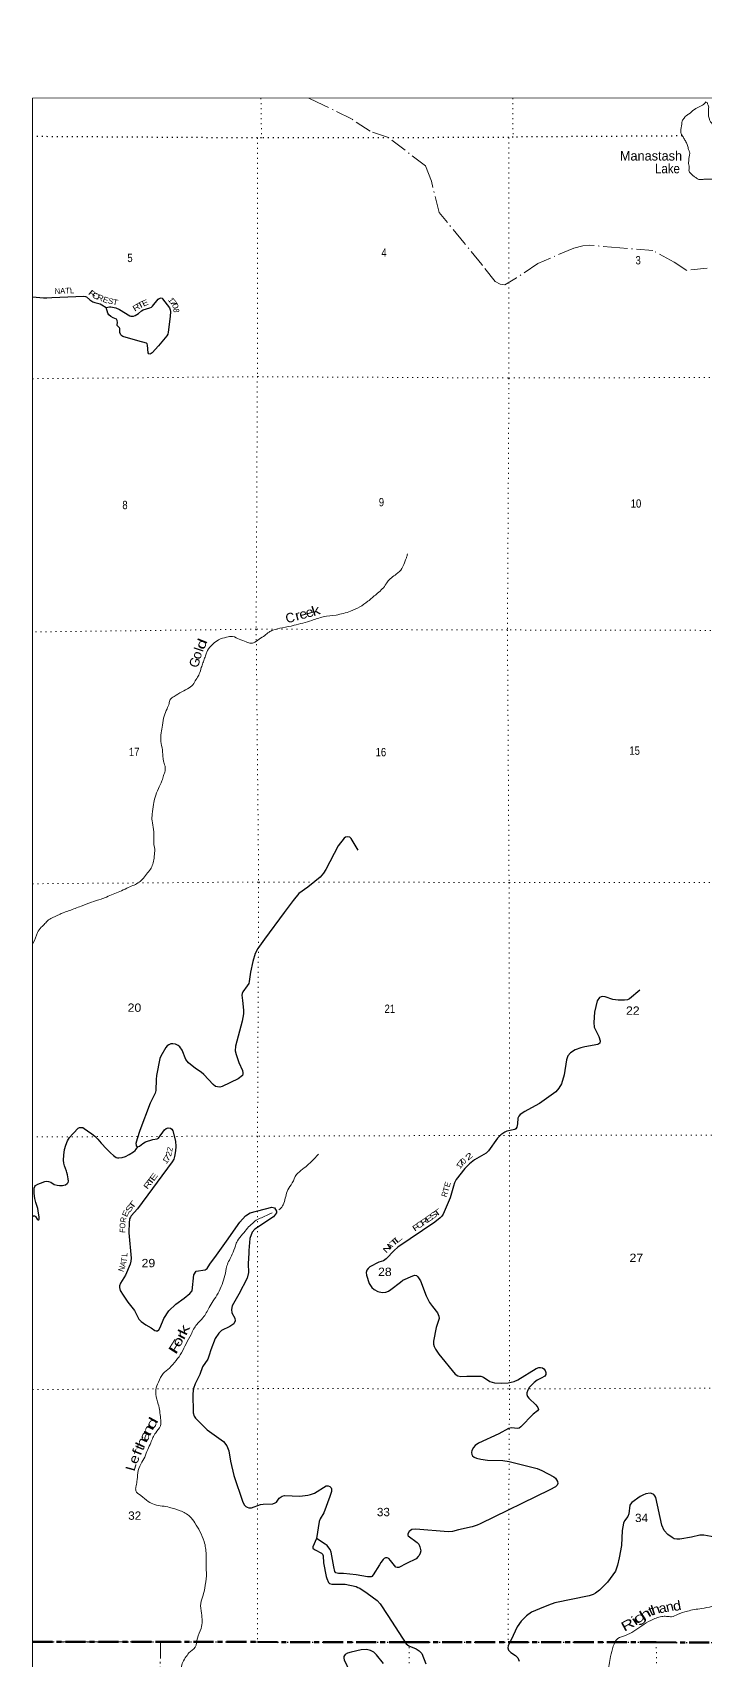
# Model space of a CAD drawing. Header units: feet. Extents: x -6 to 252658, y -374658 to -170635.
# Drawn here: x 0 to 14145, y -216133 to -181930 of the extents above; entities that cross this region are included whole.
import ezdxf
from ezdxf.enums import TextEntityAlignment as Align

# ---------------------------------------------------------------- set-up
doc = ezdxf.new("R2010")
doc.units = ezdxf.units.FT
doc.header["$LTSCALE"] = 70
for name, pattern in [('DOT_DASHED', [7.7, 5, -1.2, 0.3, -1.2]), ('DOTTED', [1.5, 0.3, -1.2]), ('LONG_DASH_SHORT_DASH', [9.9, 6, -1.2, 1.5, -1.2])]:
    doc.linetypes.add(name, pattern=pattern)
for name, color, linetype, lineweight in [('11', 7, 'LONG_DASH_SHORT_DASH', 60), ('29', 7, 'Continuous', 25), ('30', 7, 'Continuous', 13), ('39', 7, 'Continuous', 13), ('4', 7, 'Continuous', 13), ('44', 7, 'DOT_DASHED', 13), ('6', 7, 'DOTTED', 25), ('7', 7, 'DOTTED', 13)]:
    doc.layers.add(name, color=color, linetype=linetype, lineweight=lineweight)
doc.layers.add('41', color=7, linetype='Continuous')

msp = doc.modelspace()

# ---------------------------------------------------------------- linework, layer by layer
at = {"layer": '11'}
msp.add_lwpolyline([(0, -215740.51), (2693.19, -215742.68), (4725.69, -215744.79), (7918.15, -215747.91), (9995.6, -215749.64), (13108.63, -215752.05), (15291.29, -215754.05), (18377.61, -215757.49), (20632.26, -215759.81), (23709.04, -215764.53), (29008.22, -215770.4), (31236.23, -215772.74), (31375.76, -215773.74)], dxfattribs=at)
at = {"layer": '29'}
for points in [[(0, -187482.08), (232.82, -187503.1), (299.77, -187502.22), (401.98, -187497.35), (1076.54, -187467.15), (1112.67, -187473.08), (1134.94, -187484.69), (1203.47, -187541.81), (1265.37, -187585.98), (1308.35, -187604.54), (1421.11, -187630.79), (1459.48, -187647.23), (1544.22, -187705.88)], [(6842.93, -199111.11), (6695.26, -198862.91), (6668.74, -198837.26), (6624.97, -198831), (6581.21, -198837.26), (6550.27, -198858.51), (6425.86, -199017.37), (6162.28, -199512.98), (6118.52, -199588.05), (6043.06, -199673.24), (5783.87, -199882.13), (5599.55, -200019.76), (5476.56, -200163.43), (5292.01, -200418.84), (4874.71, -200977.91), (4734.29, -201170.98), (4677.3, -201280.48), (4628.32, -201444.73), (4580.6, -201668.26), (4552.25, -201868.6), (4544.43, -201907.7), (4512.93, -201958.22), (4420.95, -202081.33), (4403.75, -202120.43), (4398.68, -202151.36), (4411.08, -202266.23), (4437.81, -202469.8), (4436.58, -202547.44), (4405.31, -202697.6)], [(12768.89, -202047.57), (12546.63, -202230.42), (12509.69, -202250.42), (12442.75, -202261.92), (12307.39, -202261.92), (12197.56, -202243.58), (12039.82, -202186.32), (11975.9, -202180.56), (11951.68, -202186.32), (11920.2, -202205.22), (11869.44, -202277.01), (11813.71, -202514.62), (11797.43, -202728.12), (11808.53, -202828.92), (11905.71, -203022.59), (11931.21, -203117.13), (11921.77, -203161.23), (11884.03, -203193.79), (11610.31, -203241.46), (11521.99, -203262.03), (11408.66, -203306.13), (11304.59, -203367.62), (11254.42, -203425.83), (11222.43, -203514.49), (11176.98, -203828.69), (11115.91, -204018.02), (11065.54, -204109.37), (11000.76, -204186.89), (10655.09, -204431.82), (10562.52, -204482.79)], [(4405.31, -202697.6), (4266.19, -203224.73), (4258.93, -203327.67), (4278.7, -203399.91), (4334.1, -203571.65), (4414.69, -203739.34), (4423.29, -203787.46), (4420.94, -203814.42), (4410, -203844.14), (4324.97, -203914.15), (3985.12, -204076.49), (3936.37, -204086.58), (3884.78, -204081.89), (3842.58, -204070.94), (3795.73, -204033.7), (3599.83, -203821.65), (3542.46, -203770.62), (3426.32, -203698.31), (3276.99, -203579.06), (3220.45, -203504.71), (3143.37, -203312.76), (3095.4, -203241.93), (3061.01, -203210.65), (3007.86, -203185.62), (2949.69, -203175.26), (2904.7, -203179.37), (2864.05, -203198.14), (2832.79, -203216.91), (2800.9, -203255.48), (2695.24, -203439.03), (2678.7, -203486.88), (2607.7, -203845.71), (2595.34, -203929.93), (2592.07, -204155.41), (2580, -204211.97), (2481.87, -204407.16), (2475.07, -204424.97)], [(2475.07, -204424.97), (2255.95, -204998.95), (2199.72, -205170.56), (2171.59, -205273.79), (2174.71, -205305.07), (2180.32, -205323.14), (2212.23, -205339.49), (2249.74, -205330.1), (2319.11, -205269.09), (2374.79, -205239.38), (2530.32, -205189.03), (2621.77, -205173.68), (2649.04, -205157.1), (2775.42, -204984.14), (2809.35, -204954.7), (2853.12, -204945.32), (2900.01, -204951.57), (2930.43, -204972.44), (2950.03, -205001.63), (3001.6, -205224.48), (3010.99, -205334.79), (3008.19, -205427.99), (2982.86, -205547.52), (2967.22, -205603.83), (2936.34, -205659.51), (2206.08, -206642.92), (2074.66, -206794.16), (2057.5, -206818.24), (2041.55, -206856.08), (2035.46, -206878.09), (2027.77, -206922.42), (2024.22, -207146.17), (2069.98, -207677.92), (2066.85, -207740.48), (2050.19, -207807.1), (1956.18, -208038.57), (1848.01, -208206.6), (1829.25, -208259.79), (1828.02, -208296.14), (1844.89, -208363.02), (1906.98, -208455.52), (2002.03, -208604.85), (2143.46, -208780.5), (2234.56, -208960.05), (2284.13, -209012.15), (2384.17, -209077.85), (2496.72, -209146.67), (2568.62, -209202.98), (2596.76, -209206.11), (2627.88, -209206.85), (2656.16, -209184.21), (2681.17, -209140.41), (2758.06, -208949.28), (2867.65, -208784.47), (3008.93, -208645.68), (3189.82, -208523.23), (3308.35, -208425.38), (3358.54, -208368.51), (3387.81, -208028.08), (3435.93, -207951.64), (3627.16, -207927.94), (3673.51, -207896.19), (3729.52, -207807.31), (3867.94, -207618.27), (4076.56, -207326.64), (4359.38, -206926.41), (4479.36, -206793.71), (4576.31, -206729.5), (5029.05, -206611.77), (5083.76, -206623.62), (5125.92, -206692.61), (5127.83, -206730.71), (5063.83, -206815.35), (4674.53, -207070.91), (4619.7, -207132.58), (4567.72, -207269.45), (4548.26, -207519.24), (4545.69, -207566.15)], [(10562.52, -204482.79), (10345.47, -204602.3), (10251.81, -204665.33), (10220.33, -204699.98), (10202.88, -204738.95), (10193.13, -204855.79), (10177.84, -204931.5), (10158.95, -204959.85), (10137.08, -204978.55), (9973.22, -205013.4), (9929.82, -205030.41), (9844.16, -205085.85), (9771.11, -205160.98), (9586.03, -205422.89), (9532.34, -205472.67), (9291.11, -205617.13), (9184.67, -205701.66), (9086.22, -205799.96), (8907.66, -206029.26), (8869.88, -206095.41), (8845.59, -206166.05), (8777.8, -206413.71), (8655.83, -206709.65), (8633.79, -206753.75), (8600.74, -206796.26), (8566.11, -206834.06), (8459.03, -206920.64), (7678.4, -207448.3), (7600.86, -207518.89), (7432.19, -207691.74), (7374.63, -207733.37), (7279.37, -207767.92), (7088.17, -207865.67), (7051.97, -207895.6), (7026.79, -207933.4), (7014.2, -207983.8), (7018.34, -208039.26), (7075.58, -208212.17), (7129.8, -208297.44), (7179.46, -208341.31), (7261.3, -208382.26), (7349.45, -208401.16), (7428.07, -208394.91), (7481.66, -208372.81), (7532.02, -208338.16), (7733.56, -208182.11), (7787, -208146.02), (7991.62, -208048.37), (8037.22, -208037.8), (8070.31, -208042.07), (8098.65, -208070.42), (8154.32, -208154.96), (8273.99, -208471.59), (8342.61, -208610.63), (8405.49, -208697.58), (8515.74, -208831.12), (8540.95, -208897.39), (8544.07, -208950.82), (8487.24, -209139.04), (8429.18, -209424.88), (8427.79, -209489.47), (8441.77, -209538.28), (8470.1, -209594.98), (8543.13, -209697.29), (8887.2, -210119.44), (8939.04, -210153.64), (9003.67, -210169.84), (9132.37, -210160.17), (9424.34, -210160.91), (9477.43, -210177.71), (9613.93, -210274.22), (9713.53, -210300.56), (9855.65, -210309.08), (9999.98, -210300.56), (10121.34, -210271.47), (10201.45, -210234.41), (10587.74, -209996.62), (10639.01, -209976.11), (10679.93, -209976.11), (10717.7, -209985.56), (10746.85, -210009.11), (10774.37, -210039.11), (10786.96, -210083.21), (10786.96, -210124.16), (10769.41, -210158.26), (10688.04, -210200.33)], [(0, -206801.86), (23.54, -206790.34), (42.2, -206788.26), (54.64, -206795.52), (63.97, -206805.89), (97.23, -206863.73), (113.73, -206872.23), (129.47, -206873.47), (138.61, -206862.9), (140.69, -206839.06), (138.37, -206810.71), (127.59, -206737.06), (108.53, -206638.27), (96.07, -206594.17), (71.16, -206507.98), (46.27, -206423.8), (35.27, -206321.4), (33.39, -206254.89), (34.21, -206206.84), (45.84, -206176.1), (61.8, -206150.3), (108.04, -206128.41), (169.86, -206105.05), (257.32, -206070.36), (291.99, -206061.67), (336.11, -206068.28), (386.64, -206086.9), (455.35, -206130.46), (515.76, -206145.96), (568.32, -206153.29), (626.34, -206156.96), (659.55, -206149.15), (692.44, -206136.23), (725.9, -206113.9), (746.26, -206091.5), (752.85, -206064.14), (749.55, -206013.08), (732.72, -205930.83), (723.83, -205881.68), (713.89, -205850.62), (668.69, -205742.51), (657.48, -205682.64), (653.47, -205618.04), (656.57, -205519.52), (674.07, -205398.59), (698.79, -205308.08), (734.11, -205217.29), (777.62, -205144.52), (837.27, -205077.62), (879.04, -205033), (936.71, -204970.14), (960.19, -204946.59), (987.15, -204936.22), (1020.75, -204935.17), (1055.57, -204936.22), (1085.2, -204952.64), (1155.99, -205004.22), (1244.97, -205067.69), (1309.71, -205117.32), (1370.57, -205181.06), (1441.62, -205260.77), (1553.27, -205386.33), (1636.41, -205469.95), (1701.18, -205521.59), (1759.82, -205563.24), (1784.47, -205570.3), (1816.16, -205572.75), (1882.37, -205564.08), (1952.52, -205547.33), (2030.43, -205500.36), (2120.29, -205443.22), (2157.7, -205416.8), (2180.83, -205393.67), (2212.23, -205339.49)], [(4545.69, -207566.15), (4532.92, -207799.27), (4539.45, -207978.6), (4514, -208100.94), (4333.29, -208433.43), (4193.03, -208684.93), (4180.32, -208756.13), (4189.4, -208829.99), (4249.57, -208938.82), (4258.32, -208997.4), (4230.69, -209058.52), (4145.89, -209118), (3968.91, -209198.15), (3915.9, -209253.82), (3840.51, -209371.1), (3744.51, -209608.61), (3714.43, -209720.01), (3682.62, -209801.88), (3574.33, -209966.82), (3518.39, -210127.86), (3420.26, -210323.05), (3383.91, -210416.15), (3366.44, -210522.39), (3377.61, -210932.74), (3396.5, -211002.04), (3422.23, -211044.37), (3670.57, -211288.79), (4016.63, -211534.39), (4082.74, -211625.73), (4126.84, -211727.16), (4159.66, -211948.87), (4228.95, -212249.26), (4419.74, -212803.82), (4455.77, -212868.38), (4482.52, -212895.16), (4509.28, -212915.63), (4545.48, -212926.66), (4601.29, -212925.17), (4792.59, -212855.79), (4850.77, -212847.22), (5054.12, -212839.67), (5101.08, -212824.29), (5124.69, -212806.96), (5186.7, -212723.15)], [(10688.04, -210200.33), (10606.54, -210242.47), (10544.57, -210291.11), (10440.69, -210401.35), (10409.78, -210451.52), (10391.9, -210506.88), (10391.9, -210547.82), (10407.64, -210588.77), (10432.38, -210618.81), (10581.78, -210762.24), (10621.7, -210818.72), (10634.4, -210861.1), (10615.4, -210884.87), (10521.92, -210961.55), (10262.84, -211225.06), (10228.21, -211253.41), (10192.5, -211258.92), (10064.52, -211247.11), (10007.26, -211262.48), (9804.19, -211372.78), (9375.83, -211567.14), (9307.45, -211614.07), (9266.52, -211658.17), (9231.27, -211721.91), (9228.75, -211765.27), (9235.04, -211806.22), (9250.78, -211831.42), (9284.01, -211863.09), (9332.63, -211884.97), (9420.77, -211903.87), (9562.05, -211924.23), (9882.23, -211929.07), (10015.72, -211951.12), (10607.59, -212100.15), (10705.11, -212140.12), (10956.94, -212272.41), (10992.74, -212302.6), (11035.64, -212370.06), (11041.94, -212414.16), (11029.38, -212447.76), (10994.72, -212483.46), (10876.62, -212548.12), (9411.32, -213264.64), (9344.3, -213291.75), (9241.33, -213327.64), (8953.92, -213390.02)], [(5186.7, -212723.15), (5244.3, -212680.96), (5297.29, -212667.01), (5619.5, -212679.91), (5787.32, -212660.49), (5840.83, -212647.89), (5925.39, -212616.21), (6172.65, -212463.71), (6212.28, -212462.04), (6246.91, -212477.79), (6275.24, -212502.99), (6285.59, -212530.48), (6281.54, -212584.89), (6247.77, -212689.56), (6123.86, -213031.77), (6043.87, -213159.75), (6025.69, -213212.85), (5968.27, -213571.35)], [(14342.71, -213542.12), (14112.73, -213499.22), (14068.66, -213499.22), (14028.48, -213503.05), (13851.4, -213544.91), (13609.06, -213584.27), (13539.81, -213584.27), (13489.44, -213574.82), (13442.23, -213552.77), (13351.87, -213487.24), (13278.53, -213404.72), (13228.5, -213287.46), (13104.09, -212710.9), (13083.37, -212670.78), (13058.18, -212648.73), (13014.11, -212623.53), (12981.01, -212619.92), (12894.49, -212632.98), (12828.39, -212658.18), (12771.79, -212689.91), (12598.59, -212812.53), (12570.26, -212847.18), (12556.84, -212872.72), (12535.63, -213055.08), (12515.2, -213110.37), (12444.34, -213196.82), (12418.93, -213249.15), (12395.18, -213400.2), (12379.93, -213714.47), (12332.59, -213973.29), (12297.97, -214130.79), (12277.5, -214195.37), (12250.53, -214256.14), (12086.04, -214487.43), (11918.64, -214655.26), (11830.5, -214718.26), (11781.71, -214745.04), (11700.21, -214772.56), (10979.76, -214923.87), (10843.64, -214968.68), (10655.91, -215047.97), (10491.08, -215119.88), (10382.46, -215192.34), (10270.72, -215305.73), (10183.75, -215425.56), (10100.03, -215606.71)], [(8953.92, -213390.02), (8829.17, -213421.42), (8734.52, -213428.43), (8053.81, -213375.13), (7975.88, -213384.34), (7944.4, -213400.08), (7915.01, -213425.15), (7887.74, -213475.68), (7890.89, -213497.73), (7899.15, -213513.77), (8086.8, -213657.29), (8117.53, -213693.03), (8139.57, -213743.43), (8159.77, -213832.77), (8149.01, -213878.88), (8123.83, -213926.13), (8104.94, -213951.33), (8061.55, -213995.72), (7860.46, -214093.94), (7698.86, -214178.12), (7664.24, -214181.27), (7639.19, -214175.99), (7526.03, -214030.63), (7486.38, -213990.7), (7451.76, -213974.95), (7419.17, -213977.98), (7391.95, -213990.7), (7369.91, -214009.6), (7322.78, -214076.46), (7294.49, -214121.88)], [(5968.27, -213571.35), (5894.25, -213748.47), (5895.13, -213771.77), (5901.42, -213781.22), (5938.71, -213807.01), (6073.82, -213879.89), (6096.59, -213900.92), (6112.23, -213934.38), (6118.67, -214081.48), (6172.14, -214367.11), (6188.04, -214414.1), (6224.09, -214494.68), (6242.97, -214513.58), (6289.04, -214531.22), (6508.51, -214527.74), (6570.35, -214532.48), (6802.64, -214580.87), (6839.5, -214597.06), (6878.85, -214614.38), (7030.57, -214722.49), (7244, -214875.82), (7309.05, -214944.82), (7470.81, -215191.04), (7850.97, -215780.33), (7878.31, -215806.63), (7909.79, -215828.68), (8062.69, -215885.63), (8130.14, -215929.48), (8181.76, -215984.66), (8266.92, -216200.46)], [(7294.49, -214121.88), (7162.4, -214333.96), (7133.82, -214365.54), (7114.93, -214374.99), (7043.71, -214375.97), (6801.96, -214331.03), (6538.12, -214308.2), (6428.69, -214305.69), (6376.99, -214291.68), (6356.29, -214264.74), (6336.37, -214166.65), (6279.15, -213860.26), (6258.7, -213804.85), (6230.37, -213763.9), (6195.74, -213716.65), (6153.84, -213686.66), (5968.27, -213571.35)], [(10100.03, -215606.71), (9999.59, -215824.03), (9992.13, -215864.85), (10004.72, -215915.25), (10052.34, -215969.24), (10149.16, -216031.94), (10199.89, -216079.04), (10232.04, -216146.99)], [(7374.88, -216194.18), (7233.44, -216012.49), (7171.61, -215956.24), (7106.34, -215925.53), (7017.36, -215905.85), (6908.97, -215910.93), (6696.28, -215956.24), (6621.21, -215978.71), (6573.51, -216009.79), (6545.18, -216047.59), (6542.03, -216085.39), (6549.11, -216121.58), (6668.6, -216373.73)]]:
    msp.add_lwpolyline(points, dxfattribs=at)
msp.add_lwpolyline([(1544.22, -187705.88), (1620.66, -187692.15), (1644.68, -187692.61), (1680.88, -187697.33), (1753.04, -187713.58), (1826.22, -187744.87), (2042.14, -187878.19), (2068.42, -187886.96), (2106.51, -187890.65), (2124.87, -187888.9), (2157.97, -187875.27), (2227.17, -187832.52), (2288.4, -187775.92), (2323.61, -187754.19), (2465.56, -187713.58), (2498.63, -187696.2), (2518.12, -187680.47), (2643.16, -187533.36), (2660.23, -187518.78), (2679.7, -187509.04), (2706.95, -187505.14), (2721.64, -187513.41), (2732.26, -187522.68), (2880.22, -187715.53), (2893.46, -187755.62), (2897.74, -187791.5), (2895.86, -187898.68), (2853.94, -188226.89), (2842.5, -188267.26), (2822.79, -188302.86), (2649.86, -188510.57), (2515.2, -188661.3), (2495.26, -188675.4), (2462.64, -188684.67), (2441.23, -188678.83), (2428.78, -188661.12), (2414.23, -188495.87), (2406.18, -188468.44), (2391.97, -188453.5), (2216.66, -188406.72), (1896.25, -188317.26), (1874.72, -188302.86), (1857.2, -188281.43), (1835.61, -188232.48), (1831.89, -188209.35), (1833.84, -188148.96), (1827.29, -188135.75), (1780.85, -188087.28), (1775.43, -188069.09), (1784.69, -188020.8), (1781.27, -187977.54), (1773.49, -187961.95), (1766.39, -187954.26), (1693.82, -187923.86), (1643.05, -187895.72), (1603.03, -187859.15), (1580.76, -187823.64)], close=True, dxfattribs=at)
at = {"layer": '39'}
for points in [[(14152.24, -183387.28), (14126.93, -183420.17), (14028.81, -183484.85), (13912.6, -183545.58), (13788.52, -183646.54), (13736.45, -183678.89), (13684.51, -183743.4), (13664.55, -183771.61), (13644.85, -183864.14), (13633.1, -183936.54), (13625.26, -183980.78), (13633.58, -184051.09), (13653.82, -184089.2), (13692.24, -184153.37), (13732.69, -184223.56), (13769.16, -184303.82), (13789.59, -184388.15), (13811.91, -184442.33), (13808.18, -184512.69), (13794.44, -184587.1), (13792.6, -184629.32), (13790.81, -184681.58), (13799.08, -184737.82), (13801.34, -184798.11), (13799.49, -184838.31), (13831.8, -184882.4), (13884.25, -184940.49), (13940.63, -184976.46), (13978.89, -185002.44), (14009.06, -185016.39), (14093.39, -185014.07), (14173.68, -185007.73), (14258.02, -185009.43), (14332.31, -185007.14), (14394.66, -185033.03), (14457.04, -185064.95), (14505.26, -185070.8), (14555.47, -185072.62), (14619.56, -185034.19), (14649.55, -185001.92), (14683.56, -184971.65), (14703.54, -184947.46), (14719.25, -184862.99), (14737.16, -184824.73), (14785.11, -184766.27), (14823.1, -184725.93), (14847.01, -184681.62), (14858.76, -184609.23), (14850.42, -184536.9), (14838.18, -184490.73), (14803.72, -184412.47), (14739.29, -184370.51), (14670.86, -184330.57), (14600.35, -184276.57), (14535.67, -184174.32), (14430.65, -184028), (14351.92, -183927.8), (14287.33, -183845.64), (14244.93, -183789.53), (14222.6, -183731.33), (14212.37, -183687.15), (14210.02, -183602.75), (14209.76, -183542.46), (14213.61, -183500.24), (14203.37, -183452.04), (14191.21, -183425.96), (14185.1, -183405.88), (14154.92, -183391.93), (14152.24, -183387.28)], [(-0.02, -201069.68), (10.79, -201057.78), (103.25, -200839.62), (181.1, -200728.79), (261.09, -200650.11), (325.06, -200581.53), (381.14, -200547.15), (563.52, -200462.06), (645.67, -200421.55), (769.98, -200376.87), (1020.59, -200283.47), (1239.13, -200202.26), (1441.65, -200135.17), (1551.92, -200092.55), (1692.22, -200031.73), (1832.56, -199978.95), (1980.86, -199908.05), (2105.12, -199853.31), (2215.33, -199796.63), (2307.4, -199725.94), (2397.29, -199613.05), (2479.18, -199508.23), (2526.95, -199405.55), (2554.53, -199276.82), (2564.16, -199178.3), (2569.84, -199095.88), (2557.5, -199025.58), (2550.81, -198864.83), (2541.97, -198671.92), (2513.1, -198489.14), (2514.54, -198350.45), (2545.81, -198145.34), (2575.31, -197996.5), (2644.84, -197815.36), (2720.47, -197652.28), (2754.14, -197541.61), (2785.85, -197441), (2789.59, -197374.67), (2759, -197260.22), (2744.62, -197181.89), (2729.81, -197001.07), (2698.95, -196822.31), (2702.23, -196645.44), (2731.66, -196480.52), (2765.01, -196289.47), (2826.63, -196138.5), (2870.34, -196027.8), (2892.09, -195945.31), (2974.14, -195878.68), (3138.39, -195781.59), (3292.65, -195696.6), (3390.67, -195605.79), (3450.46, -195499.05), (3504.29, -195406.39), (3547.9, -195269.56), (3581.64, -195174.98), (3617.36, -195072.34), (3651.12, -194981.77), (3678.95, -194913.33), (3790.84, -194780.27), (3908.93, -194687.37), (4077.38, -194634.48), (4205.83, -194619.93), (4346.63, -194677.69), (4487.4, -194729.41), (4569.84, -194757.24), (4642.12, -194754.96), (4764.26, -194672.09), (4882.42, -194597.29), (4970.48, -194526.61), (5048.62, -194486.12), (5253.23, -194437.12), (5495.98, -194383.95), (5871.04, -194280.04), (6111.69, -194206.78), (6380.6, -194167.58), (6685.47, -194086.04), (6879.88, -193998.89), (7050.06, -193877.66), (7228.15, -193728.26), (7414.11, -193540.65), (7458, -193472.16), (7646.07, -193308.65), (7764.05, -193189.63), (7815.77, -193072.87), (7851.54, -192982.29), (7873.38, -192921.92), (7879.24, -192881.7)], [(6009.97, -205494.19), (5926.02, -205586.96), (5804.03, -205706), (5677.96, -205810.98), (5547.92, -205926.03), (5460.29, -206099.2), (5364.52, -206246.28), (5320.92, -206385.12), (5283.36, -206527.95), (5217.53, -206632.71), (5179.73, -206665.42)], [(15557.58, -205414.05), (15580.19, -205538.57), (15608.83, -205667.09), (15657.46, -205771.41), (15714.2, -205895.81), (15780.91, -206004.09), (15869.76, -206124.34), (15950.55, -206238.59), (15995.14, -206336.91), (16011.61, -206435.32), (16002.15, -206576.05), (16002.85, -206744.87), (16021.48, -206877.44), (16076.37, -207040.03), (16169.44, -207210.51), (16244.46, -207385.08), (16266.92, -207473.43), (16297.52, -207589.88), (16338.05, -207678.16), (16404.93, -207826.64), (16443.6, -207953.11), (16462.16, -208069.61), (16430.71, -208232.52), (16368.99, -208359.37), (16299.29, -208500.32), (16273.41, -208552.67), (16201.8, -208715.73), (16128.09, -208856.69), (16064.4, -208993.6), (16006.75, -209132.49), (15999.33, -209281.25), (15995.97, -209438.02), (16018.79, -209614.8), (16049.81, -209831.74), (16074.35, -209938.17), (16135.59, -210179.11), (16190.74, -210406.01), (16257.92, -210626.84), (16312.89, -210807.51), (16351.65, -210954.08), (16435.09, -211223.08), (16498.02, -211387.65), (16564.78, -211505.98), (16687.88, -211654.24), (16766.78, -211796.64), (16833.74, -211963.2), (16890.76, -212155.92), (16905.55, -212332.73), (16852.16, -212529.89), (16780.75, -212743.2), (16703.25, -212936.43), (16675.85, -213109.38), (16662.86, -213366.68), (16645.67, -213577.77), (16632.42, -213772.77), (16548.8, -213943.92), (16463.19, -214121.11), (16375.26, -214221.93), (16230.87, -214266.69), (15968.06, -214323.95), (15689.13, -214367.21), (15408.34, -214444.63), (15113.69, -214570.35), (14865.46, -214754.18), (14490.59, -214904.31), (14286.16, -214995.52), (14061.45, -215040.58), (13764.5, -215095.97), (13555.96, -215167.09), (13433.67, -215213.78), (13327.22, -215206.14), (13224.83, -215210.55), (12994.25, -215291.81), (12807.97, -215403.05), (12639.78, -215518.24), (12461.44, -215609.35), (12303.08, -215674.26), (12207.36, -215833.39), (12152.04, -216050.66), (12120.62, -216221.61), (12041.35, -216473.13), (11957.88, -216682.47), (11904.2, -216811.3), (11842.96, -217054.71), (11787.33, -217197.62), (11711.73, -217366.73), (11654.08, -217505.62), (11612.5, -217646.46), (11528.71, -217779.42), (11418.79, -217904.44), (11307.05, -218073.69)], [(5036.57, -206729.72), (5003.14, -206744.06), (4838.8, -206819.04), (4730.56, -206865.67), (4620.48, -206952.51), (4518.49, -207051.37), (4416.61, -207178.37), (4306.74, -207317.46), (4265, -207420.12), (4199.48, -207599.24), (4084.04, -207844.87), (4042.72, -208048.01), (3983.24, -208231.13), (3901.68, -208416.34), (3795.92, -208575.51), (3712.18, -208718.52), (3580.54, -208934.06), (3452.6, -209071.21), (3330.99, -209282.7), (3227.39, -209478.04), (3131.8, -209669.33), (3020.02, -209828.52), (2876.11, -209989.85), (2746.07, -210104.9), (2646.42, -210286.15), (2592.88, -210447.14), (2591.25, -210539.6), (2642.33, -210750.43), (2691.75, -211045.69), (2686.39, -211206.49), (2588.58, -211347.55), (2485.06, -211560.97), (2421.37, -211697.88), (2357.8, -211862.92), (2278.07, -212005.92), (2212.59, -212193.08), (2195.27, -212374.02), (2171.66, -212490.68), (2171.97, -212567.05), (2278.82, -212669.15), (2431.94, -212793.18), (2564.73, -212856.99), (2725.5, -212888.55), (2882.24, -212916.09), (3103.41, -212987.61), (3306.72, -213107.44), (3411.7, -213243.71), (3518.86, -213422.18), (3608.1, -213634.88), (3649.39, -213908.06), (3648.22, -214109.04), (3653.24, -214352.21), (3620.19, -214613.61), (3584.66, -214760.46), (3535.18, -214933.48), (3550.1, -215142.45), (3543.39, -215460.02), (3465.93, -215665.31), (3416.52, -215856.43), (3288.51, -215975.49), (3210.63, -216080.29), (3144.85, -216197.11), (3121.85, -216460.48), (3102.67, -216677.61), (3085.51, -216896.74), (3072.39, -217121.89), (3075.14, -217300.75), (3035.72, -217477.76), (3040.58, -217682.74), (3069.21, -217807.24), (3186.57, -218021.85), (3291.63, -218178.22), (3390.72, -218346.67), (3522.16, -218569.26), (3590.89, -218679.54), (3681.48, -218735.47), (3785.96, -218749.15), (3924.7, -218794.85), (3977.37, -218907.2), (4017.8, -218971.36), (4145.26, -219204.02)]]:
    msp.add_spline(points, degree=3, dxfattribs=at)
at = {"layer": '4'}
msp.add_lwpolyline([(0, -183308.59), (31331.08, -183287.03), (62662.1, -183222.4), (93993, -183114.66), (125323.73, -182963.82), (156654.22, -182769.89), (187984.4, -182532.85), (219314.24, -182252.73), (250643.68, -181929.51), (252658.04, -364975.08), (221076.83, -365300.9), (189495.2, -365583.27), (157911.89, -365844.7), (126330.92, -366017.71), (94748.41, -366169.75), (63165.7, -366278.36), (31582.88, -366343.53), (0, -366365.25)], close=True, dxfattribs=at)
at = {"layer": '44'}
for points in [[(14182, -186879.2), (13750.07, -186926.88), (13486.28, -186750.79), (13041.43, -186510.96), (12341.91, -186454.96), (11714.72, -186396.71), (11564.74, -186414.01), (11381.3, -186456.13), (10622.61, -186778.39), (10175.36, -187083.53), (9928.62, -187233.16), (9828.16, -187214.94), (9725.43, -187161.44), (9443.01, -186802.41), (9063.82, -186337.13), (8545.48, -185711.44), (8382.74, -185050.37), (8261.21, -184731.04), (7479.7, -184134.37), (7097.47, -184000.9), (6704.82, -183744.8), (6119.15, -183455.16), (5810.67, -183307.84)], [(0, -215740.51), (2693.19, -215742.68), (2613.43, -220232.77), (7896.5, -220251.08), (13202.06, -220365.77), (13185.71, -225615.42), (13230.35, -229091.89)]]:
    msp.add_lwpolyline(points, dxfattribs=at)
at = {"layer": '6'}
for points in [[(13656.81, -184101.71), (10099.84, -184124.69), (10009.52, -184135.08), (4812.91, -184144.58), (4730.59, -184144.89), (0, -184115.02)], [(0, -215740.51), (2693.19, -215742.68), (4725.69, -215744.79), (7918.15, -215747.91), (9995.6, -215749.64), (13108.63, -215752.05), (15291.29, -215754.05), (18377.61, -215757.49), (20632.26, -215759.81), (23709.04, -215764.53), (25956.68, -215766.91), (29008.22, -215770.4), (31236.23, -215772.74), (31375.76, -215773.74)]]:
    msp.add_lwpolyline(points, dxfattribs=at)
at = {"layer": '7'}
for p, q in [((4801.44, -183308.07), (4812.91, -184144.58)), ((10096.44, -183306.34), (10099.84, -184124.69)), ((7918.15, -215747.91), (7911.3, -217172.67))]:
    msp.add_line(p, q, dxfattribs=at)
for points in [[(4730.59, -184144.89), (4725.31, -189159.36), (4701.16, -194465.32), (4753.33, -199777.02), (4729.31, -205115.14), (4733.26, -210416.98), (4725.69, -215744.79)], [(10009.52, -184135.08), (10014.44, -189187.69), (9982.21, -194481.62), (10016.29, -199787.36), (10028.31, -205101.23), (10026.34, -210429.21), (9995.6, -215749.64)], [(0, -189202.44), (4725.31, -189159.36), (10014.44, -189187.69), (15315.45, -189173.77), (20626.63, -189191.97), (25947.82, -189202.09)], [(25939.82, -194530.1), (20610.57, -194511.97), (15309.42, -194491.72), (9982.21, -194481.62), (4701.16, -194465.32), (0, -194523.15)], [(0, -199813.74), (4753.33, -199777.02), (10016.29, -199787.36), (15299.28, -199785.57), (20626.55, -199811.75), (25903.54, -199816.01)], [(25887.39, -205113.9), (20636.47, -205101.5), (15327.34, -205093.34), (10028.31, -205101.23), (4729.31, -205115.14), (0, -205132.36)], [(0, -210440.89), (4733.26, -210416.98), (10026.34, -210429.21), (15287.14, -210403.38), (20616.3, -210399.41), (25877.32, -210425.83)], [(2693.19, -215742.68), (2613.43, -220232.77), (2624.83, -224007.73)], [(13108.63, -215752.05), (13202.06, -220365.77), (13185.71, -225615.42), (13230.35, -229091.89)]]:
    msp.add_lwpolyline(points, dxfattribs=at)

# ---------------------------------------------------------------- texts
at = {"layer": '30'}
for s, rotation, p in [('NATL', 2.563, (672.03, -187415.19)), ('1', 307.496, (2869, -187585.91)), ('2', 78.035, (2942.77, -205404.5)), ('1', 53.403, (2838.65, -205673.66)), ('1', 52.091, (9013.61, -205779.26)), ('0', 44.956, (9100.79, -205681.81)), ('E', 74.692, (8778.81, -206146.38)), ('A', 43.701, (7548.04, -207470.65)), ('N', 71.896, (1928.34, -207923)), ('A', 75.96, (1962.66, -207816.68)), ('T', 82.136, (1983.92, -207725.12))]:
    msp.add_text(s, height=120, rotation=rotation, dxfattribs=at).set_placement(p, align=Align.CENTER)
for s, rotation, width, p in [('F', 320.189, 1.75, (1222.16, -187466.26)), ('O', 324.489, 1.3, (1298.21, -187514.18)), ('R', 336.895, 1.1, (1403.97, -187557.56)), ('E', 339.807, 1.1, (1517.75, -187602.49)), ('S', 342.807, 1.05, (1627.31, -187630.11)), ('T', 347.807, 1.1, (1729.46, -187654.27)), ('R', 31.707, 1.3, (2212.71, -187755.45)), ('T', 28.75, 1.5, (2298.83, -187705.78)), ('E', 23.965, 1.2, (2389.99, -187664.23)), ('7', 307.496, 1.8, (2914.47, -187645.18)), ('0', 288.276, 1.3, (2945.91, -187694.83)), ('8', 268.995, 0.8, (2961.8, -187768.38)), ('7', 57.403, 1.6, (2882.68, -205608.44)), ('2', 74.477, 1.15, (2921.47, -205503.81)), ('2', 38.455, 1.8, (9210.72, -205588.03)), ('E', 53.403, 1.55, (2595.06, -206008.95)), ('7', 52.091, 1.8, (9059.5, -205720.33)), ('R', 53.403, 1.4, (2462.99, -206179.53)), ('T', 53.403, 1.75, (2529.16, -206095.63)), ('T', 74.692, 1.15, (8749.82, -206251.78)), ('S', 54.011, 1.5, (2079.95, -206676.64)), ('T', 53.403, 1.75, (2144.56, -206596.86)), ('R', 73.601, 0.95, (8719.63, -206352.78)), ('R', 78.266, 0.85, (1965.13, -206885.77)), ('E', 64.866, 1.2, (2009.44, -206768.63)), ('O', 34.056, 1.3, (8174.86, -207024.46)), ('R', 34.056, 1.35, (8269.6, -206962.5)), ('E', 34.056, 1.45, (8367.14, -206895.54)), ('S', 38.957, 1.6, (8465.04, -206824.48)), ('T', 36.957, 1.75, (8540.64, -206772.94)), ('O', 82.091, 0.75, (1949.41, -207005.88)), ('F', 89.091, 0.75, (1951.13, -207101.85)), ('T', 42.314, 1.95, (7641.68, -207387.08)), ('L', 40.056, 1.9, (7720.73, -207324.51)), ('F', 34.056, 1.55, (8093.45, -207083.25)), ('L', 85.918, 0.85, (1993.63, -207609.61)), ('N', 45.701, 1.65, (7498.02, -207518.37))]:
    msp.add_text(s, height=120, rotation=rotation, dxfattribs=dict(at, width=width)).set_placement(p, align=Align.CENTER)
at = {"layer": '41'}
msp.add_text('Manastash', height=200, dxfattribs=at).set_placement((12345.62, -184619.15))
at = {"layer": '41', "width": 0.9}
msp.add_text('Lake', height=200, dxfattribs=at).set_placement((13085.54, -184886.49))
at = {"layer": '41'}
for s, rotation, p in [('C', 12.643, (5436.33, -194320.47)), ('l', 71.402, (3589.9, -194923.7)), ('G', 71.688, (3503.26, -195192.5))]:
    msp.add_text(s, height=200, rotation=rotation, dxfattribs=at).set_placement(p, align=Align.CENTER)
for s, rotation, width, p in [('r', 14.947, 1.2, (5597.35, -194272.39)), ('e', 16.024, 1.1, (5715.04, -194241.54)), ('e', 16.024, 1.1, (5849.95, -194204.61)), ('k', 17.051, 1.3, (5983, -194167.24)), ('o', 75.347, 1.05, (3547.38, -195034.79)), ('d', 68.078, 1.45, (3642.13, -194811.64)), ('k', 64.399, 1.55, (3271.31, -209228.66)), ('r', 61.146, 1.6, (3212.71, -209349.44)), ('F', 57.61, 1.85, (3086.4, -209595.44)), ('o', 63.544, 1.35, (3139.51, -209478.92)), ('d', 61.37, 1.65, (2594.14, -211194.86)), ('a', 64.349, 1.45, (2450.04, -211455.38)), ('n', 63.899, 1.45, (2511.71, -211333.86)), ('f', 69.235, 1.4, (2291.09, -211794.82)), ('h', 65.224, 1.4, (2379.76, -211592.99)), ('t', 66.788, 1.2, (2339.17, -211696.53)), ('L', 74.366, 1.15, (2164.31, -212087.29)), ('e', 69.435, 1.2, (2226.1, -211938.11)), ('g', 34.846, 1.75, (12808.03, -215307.81)), ('h', 29.737, 1.55, (12927.22, -215243.72)), ('t', 25.48, 1.25, (13042.05, -215184.17)), ('h', 18.446, 1.25, (13126.49, -215154.62)), ('a', 12.461, 1.1, (13263.53, -215126.4)), ('n', 12.884, 1.1, (13414.34, -215098.01)), ('d', 10.891, 1.15, (13564.64, -215081.58)), ('R', 28.32, 1.4, (12557.04, -215468.53)), ('i', 33.967, 1.45, (12706.44, -215382.9))]:
    msp.add_text(s, height=200, rotation=rotation, dxfattribs=dict(at, width=width)).set_placement(p, align=Align.CENTER)
at = {"layer": '7'}
for s, width, p in [('5', 0.85, (1993.16, -186751.55)), ('4', 0.85, (7333.32, -186640.02)), ('3', 0.85, (12675.13, -186800.57)), ('8', 0.85, (1887.73, -191943.23)), ('9', 0.85, (7278.12, -191883.41)), ('10', 0.85, (12574.21, -191911.35)), ('17', 0.85, (2025.19, -197131.66)), ('16', 0.85, (7212.22, -197135.44)), ('15', 0.85, (12546.05, -197104)), ('20', 1.1, (1998.78, -202504.33)), ('21', 0.85, (7399.19, -202527.12)), ('22', 1.1, (12474.49, -202567.03)), ('27', 1.1, (12549.13, -207759.67)), ('29', 1.1, (2292.12, -207871.01)), ('28', 1.1, (7262.89, -208055.47)), ('32', 1.05, (2011.04, -213177.48)), ('33', 1.05, (7238.57, -213102.08)), ('34', 1.05, (12663.95, -213224.83))]:
    msp.add_text(s, height=175, rotation=359.958, dxfattribs=dict(at, width=width)).set_placement(p)

doc.saveas('drawing.dxf')
